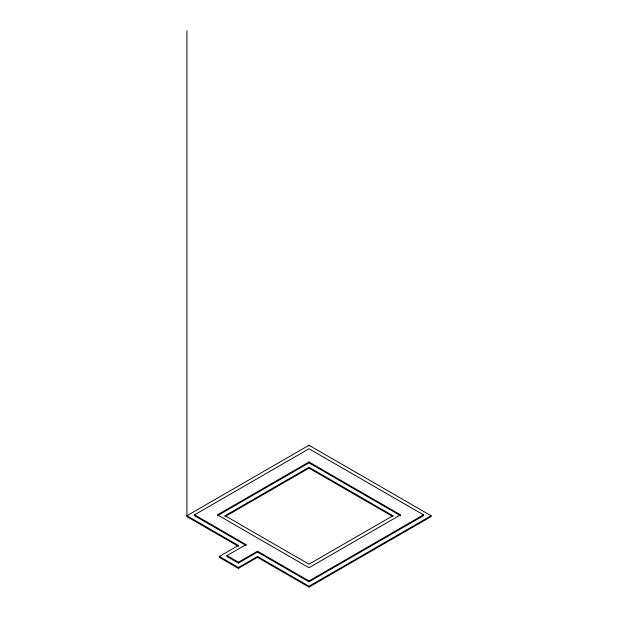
<?xml version="1.0" encoding="UTF-8"?>
<svg xmlns="http://www.w3.org/2000/svg" width="618" height="618" viewBox="0 0 618 618"><rect width="100%" height="100%" fill="white"/><g stroke="black" fill="none" stroke-linecap="round" stroke-linejoin="round"><path stroke-width="0.93" d="M238.417 545.47L219.344 556.478L219.344 557.366L238.417 568.375L257.49 557.366L309 587.1L431.086 516.609L431.086 515.729L309 445.246L186.914 515.729L238.417 545.47L238.417 546.351M194.539 514.848L309 448.768L423.461 514.848L423.461 515.729L309 581.816L257.49 552.075L238.417 563.091L226.968 556.478L226.968 555.597L246.049 544.589L246.049 545.47L194.539 515.729L194.539 514.848L246.049 544.589M309 461.986L217.436 514.848L309 567.718L400.564 514.848L309 461.986L309 462.867L217.436 515.729M225.06 516.609L225.06 515.729L309 467.27L392.94 515.729L392.94 516.609M225.894 516.13L309 468.15L392.106 516.13M226.968 555.597L238.417 562.21L257.49 551.194L309 580.935L423.461 514.848M219.344 556.478L238.417 567.494L257.49 556.478L309 586.219L431.086 515.729M392.94 515.729L309 564.188L225.06 515.729M309 462.867L400.564 515.729M237.582 545.872L186.914 516.609L186.914 30.9M309 445.246L309 446.126M309 467.27L309 468.15M309 580.935L309 581.816M309 586.219L309 587.1M257.49 551.194L257.49 552.075M257.49 556.478L257.49 557.366M238.417 562.21L238.417 563.091M238.417 567.494L238.417 568.375"/></g></svg>
